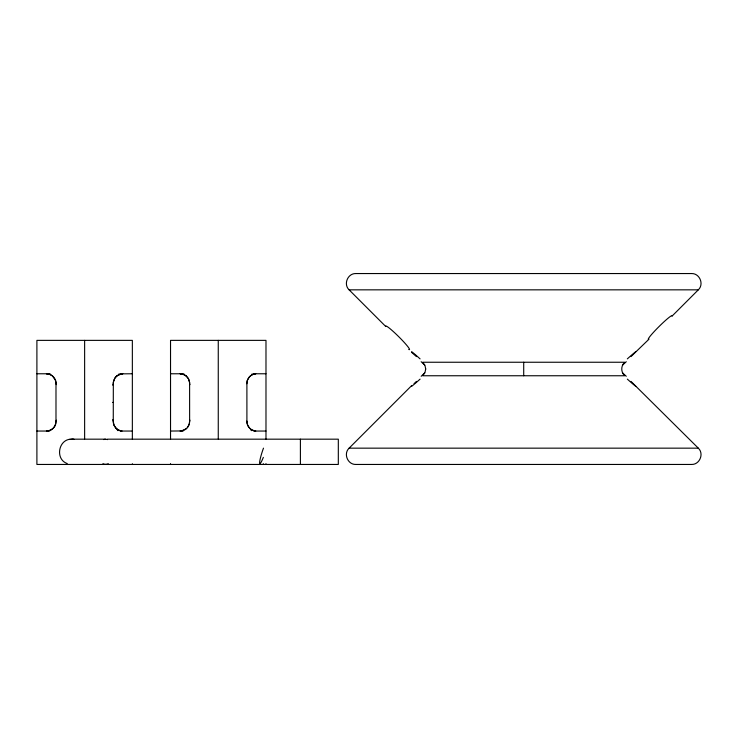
<?xml version="1.0" encoding="UTF-8"?>
<svg xmlns="http://www.w3.org/2000/svg" width="738" height="738" viewBox="0 0 738 738"><rect width="100%" height="100%" fill="white"/><g stroke="black" fill="none" stroke-linecap="round" stroke-linejoin="round"><path stroke-width="1.11" d="M49.022 430.688C53.053 429.636 56.06 425.669 55.987 421.499L55.987 383.317C56.125 378.216 51.54 373.649 46.448 373.769L36.9 373.769M182.655 430.688C186.686 429.627 189.694 425.669 189.629 421.499L189.601 382.653L188.531 378.88L186.05 375.873M55.608 424.184L55.987 421.499A9.548 4.769 0 0 1 56.356 420.19M118.274 374.913L114.888 377.994L113.329 382.219L113.265 421.499C113.135 426.592 117.693 431.195 122.812 431.047L132.351 431.047M189.242 424.184L189.629 421.499A9.548 4.769 0 0 1 189.989 420.19M265.984 373.769L256.446 373.769C251.344 373.649 246.76 378.216 246.898 383.317L246.907 422.007M113.68 380.531L113.265 383.317A9.548 4.769 0 0 1 112.591 385.079M247.313 380.531L246.898 383.317A9.548 4.769 0 0 1 246.861 383.751M55.544 424.387C54.372 428.271 50.498 431.103 46.448 431.047L36.9 431.047M189.177 424.387L187.332 427.708M113.726 380.393L115.552 377.109M247.359 380.393L249.195 377.109M263.466 463.805L262.82 464.451M411.573 385.688L349.111 448.16C343.142 453.695 347.718 464.746 355.845 464.451L691.571 464.451C699.698 464.746 704.283 453.695 698.314 448.16L630.981 381.398M672.281 315.882L698.314 289.84C704.283 284.305 699.698 273.254 691.571 273.549L355.845 273.549C347.718 273.254 343.142 284.305 349.111 289.84L385.301 326.048M115.691 376.961L116.807 375.9M648.564 339.6L630.981 356.602M249.693 376.565L250.44 375.9M416.444 381.398L415.66 382.09M414.821 382.837L414.046 383.52M186.317 428.723L181.502 430.937L170.533 431.047M116.955 375.78L121.595 373.852L132.351 373.769M250.588 375.78C251.686 374.341 256.39 373.64 255.763 373.779M118.486 374.803L122.812 373.769L122.13 373.779M105.479 439.175L71.844 439.175C58.514 438.575 54.64 459.221 67.241 463.565M48.911 430.715L46.448 431.047L49.833 430.817M182.554 430.715L180.081 431.047L183.467 430.817M251.713 374.221L255.09 373.806M118.753 374.101L121.447 373.806M71.844 439.175L74.123 439.387L69.575 439.387M349.102 289.84L698.323 289.84M170.533 373.769L180.081 373.769C184.131 373.714 188.006 376.537 189.177 380.43M112.591 402.413L113.265 402.413M265.984 431.047L256.446 431.047C251.344 431.176 246.769 426.601 246.898 421.499A9.548 4.769 0 0 0 246.861 421.066M107.416 439.175L338.318 439.175L338.318 464.451L132.988 464.451M349.102 448.16L698.323 448.16M253.724 430.9C259.462 431.389 251.51 430.891 250.145 428.677M120.091 430.9C125.644 431.352 118.311 430.974 116.927 429.018M184.14 374.101L180.081 373.769L183.107 374.267L185.939 375.78M50.498 374.101L46.448 373.769L49.474 374.267L52.297 375.78M251.049 430.466L251.713 430.605M117.407 430.466L118.08 430.605M52.416 375.873L55.535 380.393M116.844 428.944L116.087 428.28M411.555 352.294L416.444 356.602M249.61 428.169L247.71 425.346L246.926 422.21M115.958 428.141L113.993 425.171L113.265 421.499A9.548 4.769 0 0 0 112.591 419.747M189.223 380.577L189.601 382.708M55.59 380.577L55.968 382.708M189.611 382.81L189.629 383.317A9.548 4.769 0 0 0 189.989 384.627M55.977 382.81L55.987 383.317A9.548 4.769 0 0 0 56.356 384.627M523.712 362.247L523.712 375.753M300.403 439.175L300.403 464.451M265.984 439.11L265.984 340.366L170.533 340.366L170.533 439.11M265.984 463.658L265.984 464.451M218.263 340.366L218.263 438.972M170.533 463.658L170.533 464.451M132.351 439.11L132.351 340.366L36.9 340.366L36.9 464.451L132.351 464.451L132.351 463.658M84.63 340.366L84.63 438.972M411.666 351.657A26.863 1.9 44.1 0 1 420.079 358.871M424.719 373.013A27.647 0.747 -42.9 0 1 421.158 376.279M627.337 358.871A26.863 1.9 -44.1 0 1 635.759 351.657M626.267 376.279A27.647 0.747 42.9 0 1 622.706 373.013M385.771 326.51A16.716 1.577 44.8 0 1 399.267 337.229A16.716 1.577 44.8 0 1 408.751 349.471M622.706 364.987A27.647 0.747 -42.9 0 1 626.267 361.721M421.158 361.721A27.647 0.747 42.9 0 1 424.719 364.987M649.043 339.102A16.725 1.467 -44.8 0 1 658.674 326.916A16.725 1.467 -44.8 0 1 672.023 316.132M635.759 386.343A26.863 1.9 44.1 0 1 627.337 379.129M420.079 379.129A26.863 1.9 -44.1 0 1 411.666 386.343M263.337 457.375A12.426 1.485 -71.7 0 1 259.619 462.68A12.426 1.485 -71.7 0 1 263.484 448.141M103.744 439.571A12.546 8.33 -90 0 1 107.545 439.617M108.302 463.676A12.546 8.33 -90 0 1 102.914 463.695M425.715 369L424.968 372.524L422.653 375.753L624.763 375.753C620.741 372.367 620.741 365.633 624.763 362.247L422.653 362.247L424.968 365.476L425.715 369"/></g></svg>
